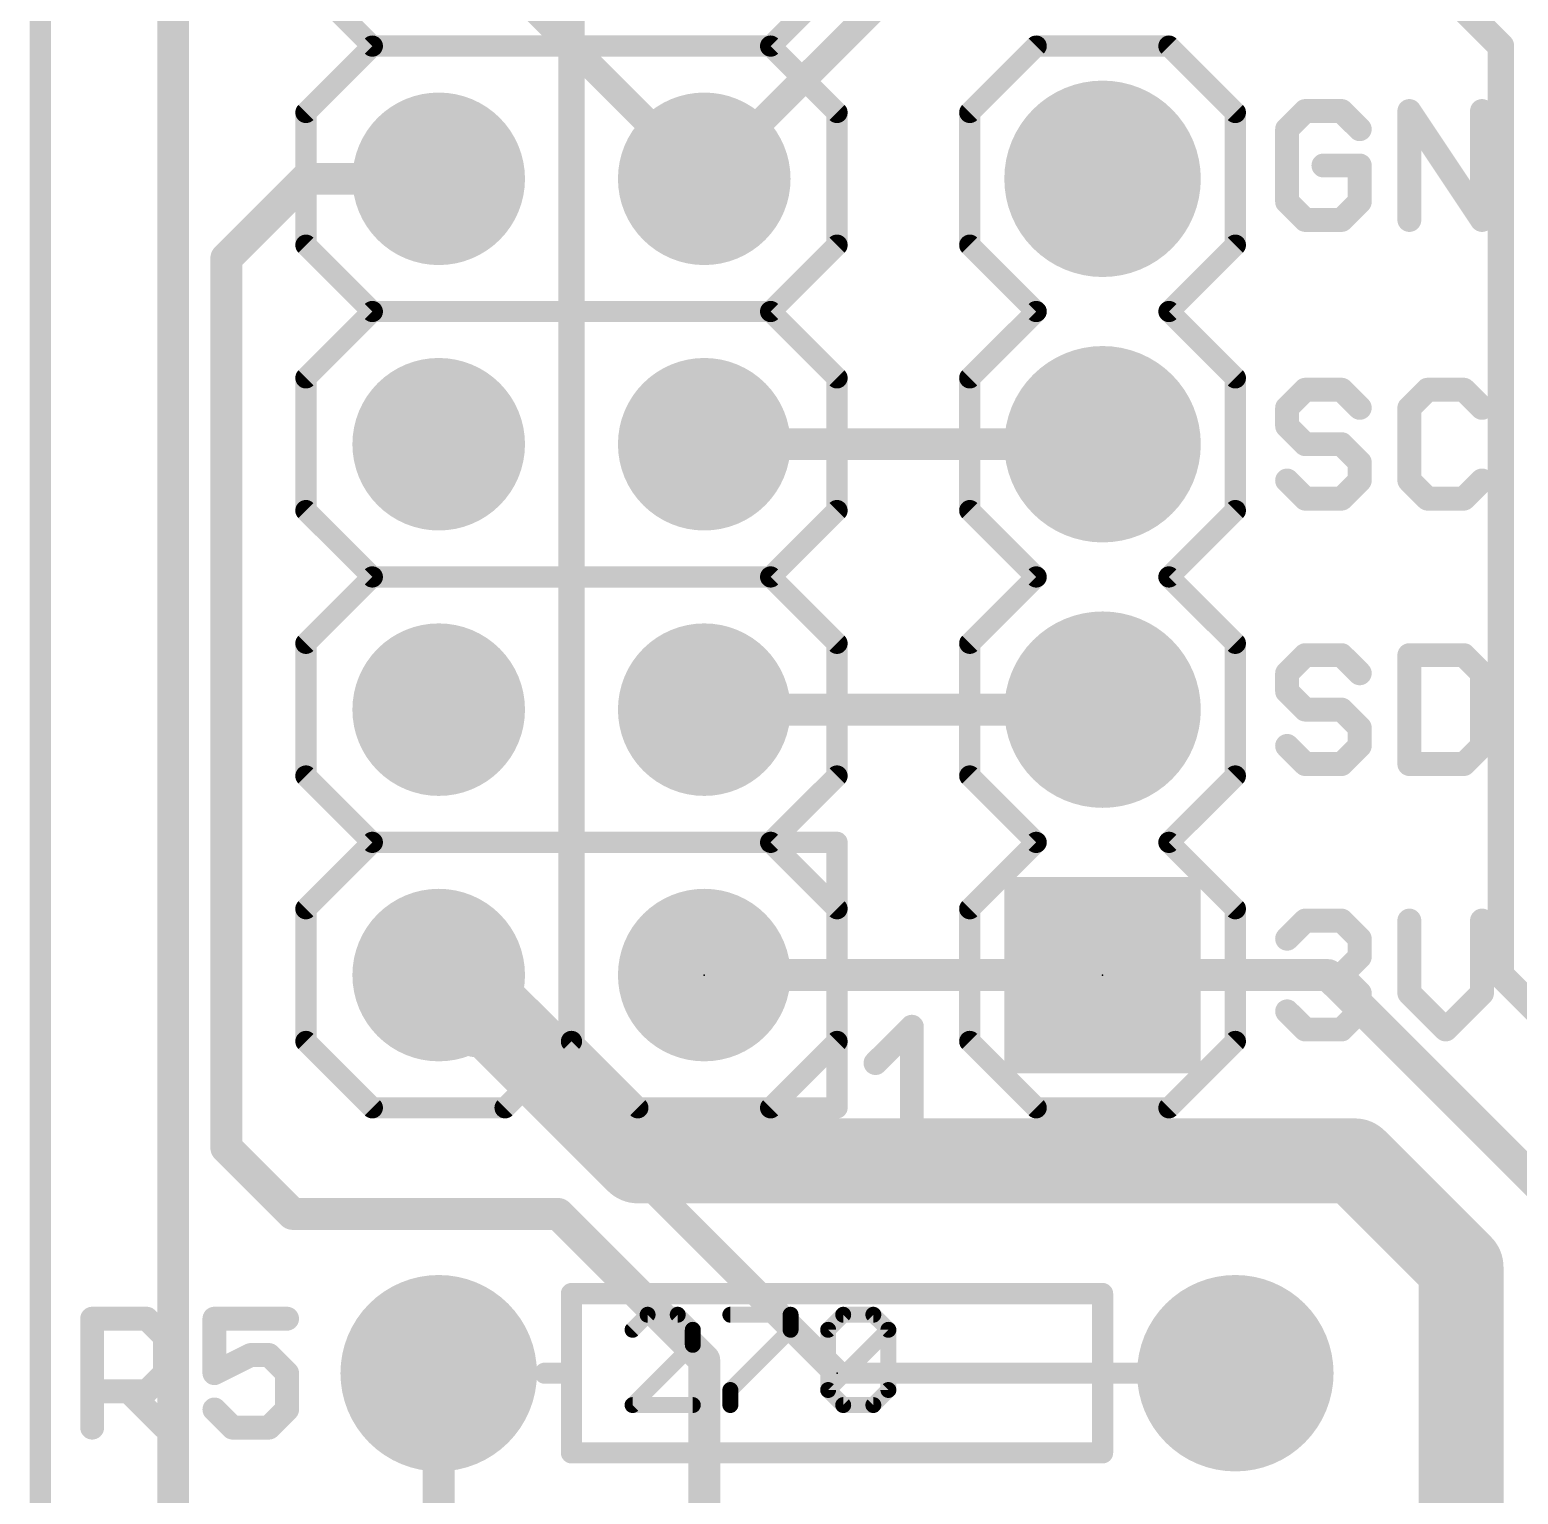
# Model space of a CAD drawing. Extents: x -0.1 to 52.8, y -11.4 to 50.9.
# Drawn here: x -0.1 to 14.14, y 7.73 to 21.75 of the extents above; entities that cross this region are included whole.
import ezdxf

# ---------------------------------------------------------------- set-up
doc = ezdxf.new("R2010")
doc.units = 0
for name, color, linetype in [('1', 12, 'CONTINUOUS'), ('16', 132, 'CONTINUOUS'), ('17', 110, 'CONTINUOUS'), ('20', 53, 'CONTINUOUS'), ('21', 41, 'CONTINUOUS'), ('23', 53, 'CONTINUOUS'), ('51', 53, 'CONTINUOUS')]:
    doc.layers.add(name, color=color, linetype=linetype)

# ---------------------------------------------------------------- blocks, each defined once
blk = doc.blocks.new('RECT')
blk.add_solid([(-0.5, -0.5), (0.5, -0.5), (-0.5, 0.5), (0.5, 0.5)])
blk = doc.blocks.new('SQUAREP')
blk.add_solid([(-0.5, -0.5), (0.5, -0.5), (-0.5, 0.5), (0.5, 0.5)])
blk = doc.blocks.new('ROUNDP')
at = {"const_width": 0.5}
blk.add_lwpolyline([(0, -0.25, 1), (0, 0.25, 1), (0, -0.25)], format="xyb", dxfattribs=at)

msp = doc.modelspace()

# ---------------------------------------------------------------- linework, layer by layer
at = {"layer": '1'}
for points, const_width in [([(5.08, 21.59), (5.08, 24.13)], 0.254), ([(8.89, 22.86), (6.35, 20.32)], 0.254), ([(13.97, 21.59), (12.7, 22.86)], 0.254), ([(5.08, 21.59), (6.35, 20.32)], 0.254), ([(13.97, 12.7), (13.97, 21.59)], 0.254), ([(1.778, 19.558), (2.54, 20.32)], 0.3048), ([(2.54, 20.32), (3.81, 20.32)], 0.3048), ([(1.778, 11.049), (1.778, 19.558)], 0.3048), ([(6.35, 17.78), (10.16, 17.78)], 0.3048), ([(10.16, 15.24), (6.35, 15.24)], 0.3048), ([(4.191, 12.319), (3.81, 12.7)], 0.8128), ([(10.16, 12.7), (6.35, 12.7)], 0.3048), ([(12.319, 12.7), (10.16, 12.7)], 0.3048), ([(12.319, 12.7), (14.732, 10.287)], 0.3048), ([(15.24, 11.43), (13.97, 12.7)], 0.254), ([(4.318, 12.319), (4.191, 12.319)], 0.8128), ([(5.715, 10.922), (4.318, 12.319)], 0.8128), ([(5.715, 10.922), (12.573, 10.922)], 0.8128), ([(12.573, 10.922), (13.589, 9.906)], 0.8128), ([(2.413, 10.414), (1.778, 11.049)], 0.3048), ([(4.953, 10.414), (2.413, 10.414)], 0.3048), ([(5.08, 10.287), (4.953, 10.414)], 0.3048), ([(6.35, 9.017), (5.08, 10.287)], 0.3048), ([(13.589, 9.906), (13.589, 1.27)], 0.8128), ([(6.35, 6.35), (6.35, 9.017)], 0.3048), ([(3.81, 8.89), (3.81, 6.35)], 0.3048)]:
    msp.add_lwpolyline(points, dxfattribs=dict(at, const_width=const_width))
for points, const_width in [([(5.1249, 21.6349, 1), (5.0351, 21.5451)], 0.127), ([(5.0165, 21.59, 1), (5.1435, 21.59)], 0.127), ([(14.0335, 21.59, 1), (13.9065, 21.59)], 0.127), ([(13.9251, 21.5451, 1), (14.0149, 21.6349)], 0.127), ([(2.54, 20.3962, 1), (2.54, 20.2438)], 0.1524), ([(2.5939, 20.2661, 1), (2.4861, 20.3739)], 0.1524), ([(3.81, 20.2438, 1), (3.81, 20.3962)], 0.1524), ([(6.3051, 20.3649, 1), (6.3949, 20.2751)], 0.127), ([(6.3051, 20.2751, 1), (6.3949, 20.3649)], 0.127), ([(1.8542, 19.558, 1), (1.7018, 19.558)], 0.1524), ([(1.7241, 19.6119, 1), (1.8319, 19.5041)], 0.1524), ([(6.35, 17.8562, 1), (6.35, 17.7038)], 0.1524), ([(10.16, 17.7038, 1), (10.16, 17.8562)], 0.1524), ([(6.35, 15.3162, 1), (6.35, 15.1638)], 0.1524), ([(10.16, 15.1638, 1), (10.16, 15.3162)], 0.1524), ([(3.9537, 12.8437, 1), (3.6663, 12.5563)], 0.4064), ([(6.35, 12.7762, 1), (6.35, 12.6238)], 0.1524), ([(10.16, 12.7762, 1), (10.16, 12.6238)], 0.1524), ([(10.16, 12.6238, 1), (10.16, 12.7762)], 0.1524), ([(12.3729, 12.7539, 1), (12.2651, 12.6461)], 0.1524), ([(12.319, 12.6238, 1), (12.319, 12.7762)], 0.1524), ([(14.0149, 12.7449, 1), (13.9251, 12.6551)], 0.127), ([(4.191, 12.5222, 1), (4.191, 12.1158)], 0.4064), ([(4.4617, 12.4627, 1), (4.1743, 12.1753)], 0.4064), ([(4.318, 12.1158, 1), (4.318, 12.5222)], 0.4064), ([(13.9065, 12.7, 1), (14.0335, 12.7)], 0.127), ([(4.0473, 12.1753, 1), (4.3347, 12.4627)], 0.4064), ([(5.715, 11.1252, 1), (5.715, 10.7188)], 0.4064), ([(5.5713, 10.7783, 1), (5.8587, 11.0657)], 0.4064), ([(12.7167, 11.0657, 1), (12.4293, 10.7783)], 0.4064), ([(12.573, 10.7188, 1), (12.573, 11.1252)], 0.4064), ([(1.8319, 11.1029, 1), (1.7241, 10.9951)], 0.1524), ([(1.7018, 11.049, 1), (1.8542, 11.049)], 0.1524), ([(2.413, 10.4902, 1), (2.413, 10.3378)], 0.1524), ([(2.3591, 10.3601, 1), (2.4669, 10.4679)], 0.1524), ([(5.0069, 10.4679, 1), (4.8991, 10.3601)], 0.1524), ([(4.953, 10.3378, 1), (4.953, 10.4902)], 0.1524), ([(5.1339, 10.3409, 1), (5.0261, 10.2331)], 0.1524), ([(5.0261, 10.2331, 1), (5.1339, 10.3409)], 0.1524), ([(13.7922, 9.906, 1), (13.3858, 9.906)], 0.4064), ([(13.4453, 9.7623, 1), (13.7327, 10.0497)], 0.4064), ([(6.4262, 9.017, 1), (6.2738, 9.017)], 0.1524), ([(6.2961, 8.9631, 1), (6.4039, 9.0709)], 0.1524), ([(3.8862, 8.89, 1), (3.7338, 8.89)], 0.1524)]:
    msp.add_lwpolyline(points, format="xyb", dxfattribs=dict(at, const_width=const_width))
at = {"layer": '16'}
for points, const_width in [([(0, 0), (0, 50.8)], 0.2032), ([(1.27, 2.54), (1.27, 35.56)], 0.3048), ([(5.08, 21.59), (3.81, 22.86)], 0.254), ([(5.08, 11.43), (5.08, 21.59)], 0.254), ([(7.62, 8.89), (5.08, 11.43)], 0.254), ([(7.62, 8.89), (11.43, 8.89)], 0.2032)]:
    msp.add_lwpolyline(points, dxfattribs=dict(at, const_width=const_width))
for points, const_width in [([(5.1435, 21.59, 1), (5.0165, 21.59)], 0.127), ([(5.0351, 21.5451, 1), (5.1249, 21.6349)], 0.127), ([(5.1249, 11.4749, 1), (5.0351, 11.3851)], 0.127), ([(5.0165, 11.43, 1), (5.1435, 11.43)], 0.127), ([(7.5751, 8.8451, 1), (7.6649, 8.9349)], 0.127), ([(7.62, 8.9408, 1), (7.62, 8.8392)], 0.1016), ([(11.43, 8.8392, 1), (11.43, 8.9408)], 0.1016)]:
    msp.add_lwpolyline(points, format="xyb", dxfattribs=dict(at, const_width=const_width))
at = {"layer": '20', "const_width": 0.2032}
msp.add_lwpolyline([(0, 50.79), (0, 0)], dxfattribs=at)
at = {"layer": '21'}
for points, const_width in [([(3.175, 21.59), (2.54, 22.225)], 0.2032), ([(7.62, 22.225), (6.985, 21.59)], 0.2032), ([(2.54, 20.955), (3.175, 21.59)], 0.2032), ([(3.175, 21.59), (6.985, 21.59)], 0.2032), ([(6.985, 21.59), (7.62, 20.955)], 0.2032), ([(8.89, 20.955), (9.525, 21.59)], 0.2032), ([(9.525, 21.59), (10.795, 21.59)], 0.2032), ([(10.795, 21.59), (11.43, 20.955)], 0.2032), ([(12.099, 20.9686), (11.9253, 20.7949)], 0.2286), ([(12.4464, 20.9686), (12.099, 20.9686)], 0.2286), ([(12.6202, 20.7949), (12.4464, 20.9686)], 0.2286), ([(13.0947, 19.9263), (13.0947, 20.9686)], 0.2286), ([(13.0947, 20.9686), (13.7896, 19.9263)], 0.2286), ([(13.7896, 19.9263), (13.7896, 20.9686)], 0.2286), ([(2.54, 19.685), (2.54, 20.955)], 0.2032), ([(7.62, 20.955), (7.62, 19.685)], 0.2032), ([(8.89, 19.685), (8.89, 20.955)], 0.2032), ([(11.43, 20.955), (11.43, 19.685)], 0.2032), ([(11.9253, 20.7949), (11.9253, 20.1)], 0.2286), ([(12.6202, 20.4474), (12.2727, 20.4474)], 0.2286), ([(12.6202, 20.1), (12.6202, 20.4474)], 0.2286), ([(11.9253, 20.1), (12.099, 19.9263)], 0.2286), ([(12.4464, 19.9263), (12.6202, 20.1)], 0.2286), ([(12.099, 19.9263), (12.4464, 19.9263)], 0.2286), ([(2.54, 19.685), (3.175, 19.05)], 0.2032), ([(6.985, 19.05), (7.62, 19.685)], 0.2032), ([(8.89, 19.685), (9.525, 19.05)], 0.2032), ([(10.795, 19.05), (11.43, 19.685)], 0.2032), ([(2.54, 18.415), (3.175, 19.05)], 0.2032), ([(3.175, 19.05), (6.985, 19.05)], 0.2032), ([(6.985, 19.05), (7.62, 18.415)], 0.2032), ([(8.89, 18.415), (9.525, 19.05)], 0.2032), ([(10.795, 19.05), (11.43, 18.415)], 0.2032), ([(2.54, 17.145), (2.54, 18.415)], 0.2032), ([(7.62, 18.415), (7.62, 17.145)], 0.2032), ([(8.89, 17.145), (8.89, 18.415)], 0.2032), ([(11.43, 18.415), (11.43, 17.145)], 0.2032), ([(12.099, 18.3016), (11.9253, 18.1279)], 0.2286), ([(12.4464, 18.3016), (12.099, 18.3016)], 0.2286), ([(12.6202, 18.1279), (12.4464, 18.3016)], 0.2286), ([(13.2684, 18.3016), (13.0947, 18.1279)], 0.2286), ([(13.6158, 18.3016), (13.2684, 18.3016)], 0.2286), ([(13.7896, 18.1279), (13.6158, 18.3016)], 0.2286), ([(11.9253, 18.1279), (11.9253, 17.9542)], 0.2286), ([(13.0947, 18.1279), (13.0947, 17.433)], 0.2286), ([(11.9253, 17.9542), (12.099, 17.7804)], 0.2286), ([(12.099, 17.7804), (12.4464, 17.7804)], 0.2286), ([(12.4464, 17.7804), (12.6202, 17.6067)], 0.2286), ([(12.6202, 17.6067), (12.6202, 17.433)], 0.2286), ([(12.099, 17.2593), (11.9253, 17.433)], 0.2286), ([(12.6202, 17.433), (12.4464, 17.2593)], 0.2286), ([(13.0947, 17.433), (13.2684, 17.2593)], 0.2286), ([(13.6158, 17.2593), (13.7896, 17.433)], 0.2286), ([(12.4464, 17.2593), (12.099, 17.2593)], 0.2286), ([(13.2684, 17.2593), (13.6158, 17.2593)], 0.2286), ([(3.175, 16.51), (2.54, 17.145)], 0.2032), ([(7.62, 17.145), (6.985, 16.51)], 0.2032), ([(9.525, 16.51), (8.89, 17.145)], 0.2032), ([(11.43, 17.145), (10.795, 16.51)], 0.2032), ([(2.54, 15.875), (3.175, 16.51)], 0.2032), ([(3.175, 16.51), (6.985, 16.51)], 0.2032), ([(6.985, 16.51), (7.62, 15.875)], 0.2032), ([(8.89, 15.875), (9.525, 16.51)], 0.2032), ([(10.795, 16.51), (11.43, 15.875)], 0.2032), ([(2.54, 14.605), (2.54, 15.875)], 0.2032), ([(7.62, 15.875), (7.62, 14.605)], 0.2032), ([(8.89, 14.605), (8.89, 15.875)], 0.2032), ([(11.43, 15.875), (11.43, 14.605)], 0.2032), ([(12.099, 15.7616), (11.9253, 15.5879)], 0.2286), ([(12.4464, 15.7616), (12.099, 15.7616)], 0.2286), ([(12.6202, 15.5879), (12.4464, 15.7616)], 0.2286), ([(13.0947, 15.7616), (13.0947, 14.7193)], 0.2286), ([(13.6158, 15.7616), (13.0947, 15.7616)], 0.2286), ([(13.7896, 15.5879), (13.6158, 15.7616)], 0.2286), ([(11.9253, 15.5879), (11.9253, 15.4142)], 0.2286), ([(13.7896, 14.893), (13.7896, 15.5879)], 0.2286), ([(11.9253, 15.4142), (12.099, 15.2404)], 0.2286), ([(12.099, 15.2404), (12.4464, 15.2404)], 0.2286), ([(12.4464, 15.2404), (12.6202, 15.0667)], 0.2286), ([(12.6202, 15.0667), (12.6202, 14.893)], 0.2286), ([(12.099, 14.7193), (11.9253, 14.893)], 0.2286), ([(12.6202, 14.893), (12.4464, 14.7193)], 0.2286), ([(13.6158, 14.7193), (13.7896, 14.893)], 0.2286), ([(12.4464, 14.7193), (12.099, 14.7193)], 0.2286), ([(13.0947, 14.7193), (13.6158, 14.7193)], 0.2286), ([(3.175, 13.97), (2.54, 14.605)], 0.2032), ([(7.62, 14.605), (6.985, 13.97)], 0.2032), ([(9.525, 13.97), (8.89, 14.605)], 0.2032), ([(11.43, 14.605), (10.795, 13.97)], 0.2032), ([(2.54, 13.335), (3.175, 13.97)], 0.2032), ([(3.175, 13.97), (6.985, 13.97)], 0.2032), ([(5.08, 13.97), (7.62, 13.97)], 0.2032), ([(5.08, 13.97), (5.08, 11.43)], 0.2032), ([(6.985, 13.97), (7.62, 13.335)], 0.2032), ([(7.62, 13.97), (7.62, 11.43)], 0.2032), ([(8.89, 13.335), (9.525, 13.97)], 0.2032), ([(10.795, 13.97), (11.43, 13.335)], 0.2032), ([(2.54, 12.065), (2.54, 13.335)], 0.2032), ([(7.62, 13.335), (7.62, 12.065)], 0.2032), ([(8.89, 12.065), (8.89, 13.335)], 0.2032), ([(11.43, 13.335), (11.43, 12.065)], 0.2032), ([(11.9253, 13.0479), (12.099, 13.2216)], 0.2286), ([(12.099, 13.2216), (12.4464, 13.2216)], 0.2286), ([(12.4464, 13.2216), (12.6202, 13.0479)], 0.2286), ([(13.0947, 13.2216), (13.0947, 12.5267)], 0.2286), ([(13.7896, 12.5267), (13.7896, 13.2216)], 0.2286), ([(12.6202, 13.0479), (12.6202, 12.8742)], 0.2286), ([(12.6202, 12.8742), (12.4464, 12.7004)], 0.2286), ([(12.4464, 12.7004), (12.2727, 12.7004)], 0.2286), ([(12.4464, 12.7004), (12.6202, 12.5267)], 0.2286), ([(12.6202, 12.5267), (12.6202, 12.353)], 0.2286), ([(13.0947, 12.5267), (13.4421, 12.1793)], 0.2286), ([(13.4421, 12.1793), (13.7896, 12.5267)], 0.2286), ([(12.099, 12.1793), (11.9253, 12.353)], 0.2286), ([(12.6202, 12.353), (12.4464, 12.1793)], 0.2286), ([(7.9883, 11.8582), (8.3357, 12.2056)], 0.2286), ([(8.3357, 12.2056), (8.3357, 11.1633)], 0.2286), ([(12.4464, 12.1793), (12.099, 12.1793)], 0.2286), ([(2.54, 12.065), (3.175, 11.43)], 0.2032), ([(4.445, 11.43), (5.08, 12.065)], 0.2032), ([(5.08, 12.065), (5.715, 11.43)], 0.2032), ([(6.985, 11.43), (7.62, 12.065)], 0.2032), ([(8.89, 12.065), (9.525, 11.43)], 0.2032), ([(10.795, 11.43), (11.43, 12.065)], 0.2032), ([(3.175, 11.43), (4.445, 11.43)], 0.2032), ([(7.62, 11.43), (5.08, 11.43)], 0.2032), ([(5.715, 11.43), (6.985, 11.43)], 0.2032), ([(9.525, 11.43), (10.795, 11.43)], 0.2032), ([(7.9883, 11.1633), (8.6832, 11.1633)], 0.2286), ([(5.08, 9.652), (10.16, 9.652)], 0.2032), ([(5.08, 8.89), (5.08, 9.652)], 0.2032), ([(10.16, 9.652), (10.16, 8.89)], 0.2032), ([(0.4953, 8.3693), (0.4953, 9.4116)], 0.2286), ([(0.4953, 9.4116), (1.0164, 9.4116)], 0.2286), ([(1.0164, 9.4116), (1.1902, 9.2379)], 0.2286), ([(2.3596, 9.4116), (1.6647, 9.4116)], 0.2286), ([(1.6647, 9.4116), (1.6647, 8.8904)], 0.2286), ([(5.8083, 9.4495), (5.6642, 9.3055)], 0.1524), ([(6.0964, 9.4495), (5.8083, 9.4495)], 0.1524), ([(6.2404, 9.3055), (6.0964, 9.4495)], 0.1524), ([(6.5997, 9.4495), (7.1759, 9.4495)], 0.1524), ([(7.1759, 9.4495), (7.1759, 9.3055)], 0.1524), ([(7.5352, 9.3055), (7.6793, 9.4495)], 0.1524), ([(7.6793, 9.4495), (7.9674, 9.4495)], 0.1524), ([(7.9674, 9.4495), (8.1115, 9.3055)], 0.1524), ([(1.1902, 9.2379), (1.1902, 8.8904)], 0.2286), ([(6.2404, 9.1614), (6.2404, 9.3055)], 0.1524), ([(7.1759, 9.3055), (6.5997, 8.7293)], 0.1524), ([(7.5352, 8.7293), (7.5352, 9.3055)], 0.1524), ([(7.5352, 8.7293), (8.1115, 9.3055)], 0.1524), ([(8.1115, 9.3055), (8.1115, 8.7293)], 0.1524), ([(1.6647, 8.8904), (2.0121, 9.0642)], 0.2286), ([(2.0121, 9.0642), (2.1858, 9.0642)], 0.2286), ([(2.1858, 9.0642), (2.3596, 8.8904)], 0.2286), ([(5.6642, 8.5852), (6.2404, 9.1614)], 0.1524), ([(1.1902, 8.8904), (1.0164, 8.7167)], 0.2286), ([(2.3596, 8.8904), (2.3596, 8.543)], 0.2286), ([(5.08, 8.89), (4.826, 8.89)], 0.2032), ([(5.08, 8.128), (5.08, 8.89)], 0.2032), ([(10.16, 8.89), (10.16, 8.128)], 0.2032), ([(10.16, 8.89), (10.414, 8.89)], 0.2032), ([(1.0164, 8.7167), (0.4953, 8.7167)], 0.2286), ([(0.8427, 8.7167), (1.1902, 8.3693)], 0.2286), ([(6.5997, 8.7293), (6.5997, 8.5852)], 0.1524), ([(7.6793, 8.5852), (7.5352, 8.7293)], 0.1524), ([(8.1115, 8.7293), (7.9674, 8.5852)], 0.1524), ([(1.8384, 8.3693), (1.6647, 8.543)], 0.2286), ([(2.3596, 8.543), (2.1858, 8.3693)], 0.2286), ([(6.2404, 8.5852), (5.6642, 8.5852)], 0.1524), ([(7.9674, 8.5852), (7.6793, 8.5852)], 0.1524), ([(2.1858, 8.3693), (1.8384, 8.3693)], 0.2286), ([(10.16, 8.128), (5.08, 8.128)], 0.2032)]:
    msp.add_lwpolyline(points, dxfattribs=dict(at, const_width=const_width))
for points, const_width in [([(3.175, 21.6408, 1), (3.175, 21.5392)], 0.1016), ([(3.2109, 21.5541, 1), (3.1391, 21.6259)], 0.1016), ([(3.1391, 21.5541, 1), (3.2109, 21.6259)], 0.1016), ([(7.0209, 21.6259, 1), (6.9491, 21.5541)], 0.1016), ([(6.9491, 21.6259, 1), (7.0209, 21.5541)], 0.1016), ([(6.985, 21.5392, 1), (6.985, 21.6408)], 0.1016), ([(9.525, 21.6408, 1), (9.525, 21.5392)], 0.1016), ([(9.5609, 21.5541, 1), (9.4891, 21.6259)], 0.1016), ([(10.8309, 21.6259, 1), (10.7591, 21.5541)], 0.1016), ([(10.795, 21.5392, 1), (10.795, 21.6408)], 0.1016), ([(12.099, 21.0257, 1), (12.099, 20.9114)], 0.1143), ([(12.1394, 20.9282, 1), (12.0586, 21.009)], 0.1143), ([(12.4869, 21.009, 1), (12.406, 20.9282)], 0.1143), ([(12.4464, 20.9114, 1), (12.4464, 21.0257)], 0.1143), ([(13.1518, 20.9686, 1), (13.0375, 20.9686)], 0.1143), ([(13.1422, 21.0003, 1), (13.0471, 20.9369)], 0.1143), ([(13.8467, 20.9686, 1), (13.7324, 20.9686)], 0.1143), ([(2.5908, 20.955, 1), (2.4892, 20.955)], 0.1016), ([(2.5041, 20.9909, 1), (2.5759, 20.9191)], 0.1016), ([(7.6708, 20.955, 1), (7.5692, 20.955)], 0.1016), ([(7.5841, 20.9191, 1), (7.6559, 20.9909)], 0.1016), ([(8.9408, 20.955, 1), (8.8392, 20.955)], 0.1016), ([(8.8541, 20.9909, 1), (8.9259, 20.9191)], 0.1016), ([(11.4808, 20.955, 1), (11.3792, 20.955)], 0.1016), ([(11.3941, 20.9191, 1), (11.4659, 20.9909)], 0.1016), ([(11.9825, 20.7949, 1), (11.8681, 20.7949)], 0.1143), ([(11.8849, 20.8353, 1), (11.9657, 20.7545)], 0.1143), ([(12.5797, 20.7545, 1), (12.6606, 20.8353)], 0.1143), ([(12.2727, 20.5046, 1), (12.2727, 20.3903)], 0.1143), ([(12.6773, 20.4474, 1), (12.563, 20.4474)], 0.1143), ([(12.6202, 20.3903, 1), (12.6202, 20.5046)], 0.1143), ([(11.9657, 20.1404, 1), (11.8849, 20.0596)], 0.1143), ([(11.8681, 20.1, 1), (11.9825, 20.1)], 0.1143), ([(12.563, 20.1, 1), (12.6773, 20.1)], 0.1143), ([(12.6606, 20.0596, 1), (12.5797, 20.1404)], 0.1143), ([(12.099, 19.9835, 1), (12.099, 19.8692)], 0.1143), ([(12.0586, 19.8859, 1), (12.1394, 19.9667)], 0.1143), ([(12.406, 19.9667, 1), (12.4869, 19.8859)], 0.1143), ([(12.4464, 19.8692, 1), (12.4464, 19.9835)], 0.1143), ([(13.0375, 19.9263, 1), (13.1518, 19.9263)], 0.1143), ([(13.7324, 19.9263, 1), (13.8467, 19.9263)], 0.1143), ([(13.742, 19.8946, 1), (13.8371, 19.958)], 0.1143), ([(2.5759, 19.7209, 1), (2.5041, 19.6491)], 0.1016), ([(2.4892, 19.685, 1), (2.5908, 19.685)], 0.1016), ([(7.5692, 19.685, 1), (7.6708, 19.685)], 0.1016), ([(7.6559, 19.6491, 1), (7.5841, 19.7209)], 0.1016), ([(8.9259, 19.7209, 1), (8.8541, 19.6491)], 0.1016), ([(8.8392, 19.685, 1), (8.9408, 19.685)], 0.1016), ([(11.3792, 19.685, 1), (11.4808, 19.685)], 0.1016), ([(11.4659, 19.6491, 1), (11.3941, 19.7209)], 0.1016), ([(3.175, 19.1008, 1), (3.175, 18.9992)], 0.1016), ([(3.2109, 19.0141, 1), (3.1391, 19.0859)], 0.1016), ([(3.1391, 19.0141, 1), (3.2109, 19.0859)], 0.1016), ([(7.0209, 19.0859, 1), (6.9491, 19.0141)], 0.1016), ([(6.9491, 19.0859, 1), (7.0209, 19.0141)], 0.1016), ([(6.985, 18.9992, 1), (6.985, 19.1008)], 0.1016), ([(9.5609, 19.0141, 1), (9.4891, 19.0859)], 0.1016), ([(9.4891, 19.0141, 1), (9.5609, 19.0859)], 0.1016), ([(10.8309, 19.0859, 1), (10.7591, 19.0141)], 0.1016), ([(10.7591, 19.0859, 1), (10.8309, 19.0141)], 0.1016), ([(2.5908, 18.415, 1), (2.4892, 18.415)], 0.1016), ([(7.6708, 18.415, 1), (7.5692, 18.415)], 0.1016), ([(8.9408, 18.415, 1), (8.8392, 18.415)], 0.1016), ([(11.4808, 18.415, 1), (11.3792, 18.415)], 0.1016), ([(2.5041, 18.4509, 1), (2.5759, 18.3791)], 0.1016), ([(7.5841, 18.3791, 1), (7.6559, 18.4509)], 0.1016), ([(8.8541, 18.4509, 1), (8.9259, 18.3791)], 0.1016), ([(11.3941, 18.3791, 1), (11.4659, 18.4509)], 0.1016), ([(12.099, 18.3587, 1), (12.099, 18.2444)], 0.1143), ([(12.1394, 18.2612, 1), (12.0586, 18.342)], 0.1143), ([(12.4869, 18.342, 1), (12.406, 18.2612)], 0.1143), ([(12.4464, 18.2444, 1), (12.4464, 18.3587)], 0.1143), ([(13.2684, 18.3587, 1), (13.2684, 18.2444)], 0.1143), ([(13.3088, 18.2612, 1), (13.228, 18.342)], 0.1143), ([(13.6563, 18.342, 1), (13.5754, 18.2612)], 0.1143), ([(13.6158, 18.2444, 1), (13.6158, 18.3587)], 0.1143), ([(11.9825, 18.1279, 1), (11.8681, 18.1279)], 0.1143), ([(11.8849, 18.1683, 1), (11.9657, 18.0875)], 0.1143), ([(12.5797, 18.0875, 1), (12.6606, 18.1683)], 0.1143), ([(13.1518, 18.1279, 1), (13.0375, 18.1279)], 0.1143), ([(13.0543, 18.1683, 1), (13.1351, 18.0875)], 0.1143), ([(13.7491, 18.0875, 1), (13.83, 18.1683)], 0.1143), ([(11.9657, 17.9946, 1), (11.8849, 17.9137)], 0.1143), ([(11.8681, 17.9542, 1), (11.9825, 17.9542)], 0.1143), ([(12.099, 17.8376, 1), (12.099, 17.7233)], 0.1143), ([(12.0586, 17.74, 1), (12.1394, 17.8209)], 0.1143), ([(12.4869, 17.8209, 1), (12.406, 17.74)], 0.1143), ([(12.4464, 17.7233, 1), (12.4464, 17.8376)], 0.1143), ([(12.6773, 17.6067, 1), (12.563, 17.6067)], 0.1143), ([(12.5797, 17.5663, 1), (12.6606, 17.6471)], 0.1143), ([(11.9657, 17.4734, 1), (11.8849, 17.3926)], 0.1143), ([(12.6606, 17.3926, 1), (12.5797, 17.4734)], 0.1143), ([(13.1351, 17.4734, 1), (13.0543, 17.3926)], 0.1143), ([(13.83, 17.3926, 1), (13.7491, 17.4734)], 0.1143), ([(12.099, 17.3164, 1), (12.099, 17.2021)], 0.1143), ([(12.4464, 17.2021, 1), (12.4464, 17.3164)], 0.1143), ([(12.563, 17.433, 1), (12.6773, 17.433)], 0.1143), ([(13.0375, 17.433, 1), (13.1518, 17.433)], 0.1143), ([(13.2684, 17.3164, 1), (13.2684, 17.2021)], 0.1143), ([(13.6158, 17.2021, 1), (13.6158, 17.3164)], 0.1143), ([(2.5759, 17.1809, 1), (2.5041, 17.1091)], 0.1016), ([(7.6559, 17.1091, 1), (7.5841, 17.1809)], 0.1016), ([(8.9259, 17.1809, 1), (8.8541, 17.1091)], 0.1016), ([(11.4659, 17.1091, 1), (11.3941, 17.1809)], 0.1016), ([(12.0586, 17.2189, 1), (12.1394, 17.2997)], 0.1143), ([(12.406, 17.2997, 1), (12.4869, 17.2189)], 0.1143), ([(13.228, 17.2189, 1), (13.3088, 17.2997)], 0.1143), ([(13.5754, 17.2997, 1), (13.6563, 17.2189)], 0.1143), ([(2.4892, 17.145, 1), (2.5908, 17.145)], 0.1016), ([(7.5692, 17.145, 1), (7.6708, 17.145)], 0.1016), ([(8.8392, 17.145, 1), (8.9408, 17.145)], 0.1016), ([(11.3792, 17.145, 1), (11.4808, 17.145)], 0.1016), ([(3.175, 16.5608, 1), (3.175, 16.4592)], 0.1016), ([(3.2109, 16.4741, 1), (3.1391, 16.5459)], 0.1016), ([(3.1391, 16.4741, 1), (3.2109, 16.5459)], 0.1016), ([(7.0209, 16.5459, 1), (6.9491, 16.4741)], 0.1016), ([(6.9491, 16.5459, 1), (7.0209, 16.4741)], 0.1016), ([(6.985, 16.4592, 1), (6.985, 16.5608)], 0.1016), ([(9.5609, 16.4741, 1), (9.4891, 16.5459)], 0.1016), ([(9.4891, 16.4741, 1), (9.5609, 16.5459)], 0.1016), ([(10.8309, 16.5459, 1), (10.7591, 16.4741)], 0.1016), ([(10.7591, 16.5459, 1), (10.8309, 16.4741)], 0.1016), ([(2.5908, 15.875, 1), (2.4892, 15.875)], 0.1016), ([(2.5041, 15.9109, 1), (2.5759, 15.8391)], 0.1016), ([(7.6708, 15.875, 1), (7.5692, 15.875)], 0.1016), ([(7.5841, 15.8391, 1), (7.6559, 15.9109)], 0.1016), ([(8.9408, 15.875, 1), (8.8392, 15.875)], 0.1016), ([(8.8541, 15.9109, 1), (8.9259, 15.8391)], 0.1016), ([(11.4808, 15.875, 1), (11.3792, 15.875)], 0.1016), ([(11.3941, 15.8391, 1), (11.4659, 15.9109)], 0.1016), ([(12.099, 15.8187, 1), (12.099, 15.7044)], 0.1143), ([(12.1394, 15.7212, 1), (12.0586, 15.802)], 0.1143), ([(12.4869, 15.802, 1), (12.406, 15.7212)], 0.1143), ([(12.4464, 15.7044, 1), (12.4464, 15.8187)], 0.1143), ([(13.1518, 15.7616, 1), (13.0375, 15.7616)], 0.1143), ([(13.0947, 15.8187, 1), (13.0947, 15.7044)], 0.1143), ([(13.6563, 15.802, 1), (13.5754, 15.7212)], 0.1143), ([(13.6158, 15.7044, 1), (13.6158, 15.8187)], 0.1143), ([(11.9825, 15.5879, 1), (11.8681, 15.5879)], 0.1143), ([(11.8849, 15.6283, 1), (11.9657, 15.5475)], 0.1143), ([(12.5797, 15.5475, 1), (12.6606, 15.6283)], 0.1143), ([(13.8467, 15.5879, 1), (13.7324, 15.5879)], 0.1143), ([(13.7491, 15.5475, 1), (13.83, 15.6283)], 0.1143), ([(11.9657, 15.4546, 1), (11.8849, 15.3737)], 0.1143), ([(11.8681, 15.4142, 1), (11.9825, 15.4142)], 0.1143), ([(12.099, 15.2976, 1), (12.099, 15.1833)], 0.1143), ([(12.0586, 15.2, 1), (12.1394, 15.2809)], 0.1143), ([(12.4869, 15.2809, 1), (12.406, 15.2)], 0.1143), ([(12.4464, 15.1833, 1), (12.4464, 15.2976)], 0.1143), ([(12.6773, 15.0667, 1), (12.563, 15.0667)], 0.1143), ([(12.5797, 15.0263, 1), (12.6606, 15.1071)], 0.1143), ([(11.9657, 14.9334, 1), (11.8849, 14.8526)], 0.1143), ([(12.563, 14.893, 1), (12.6773, 14.893)], 0.1143), ([(12.6606, 14.8526, 1), (12.5797, 14.9334)], 0.1143), ([(13.7324, 14.893, 1), (13.8467, 14.893)], 0.1143), ([(13.83, 14.8526, 1), (13.7491, 14.9334)], 0.1143), ([(12.099, 14.7765, 1), (12.099, 14.6622)], 0.1143), ([(12.0586, 14.6789, 1), (12.1394, 14.7597)], 0.1143), ([(12.406, 14.7597, 1), (12.4869, 14.6789)], 0.1143), ([(12.4464, 14.6622, 1), (12.4464, 14.7765)], 0.1143), ([(13.0947, 14.7765, 1), (13.0947, 14.6622)], 0.1143), ([(13.5754, 14.7597, 1), (13.6563, 14.6789)], 0.1143), ([(13.6158, 14.6622, 1), (13.6158, 14.7765)], 0.1143), ([(2.5759, 14.6409, 1), (2.5041, 14.5691)], 0.1016), ([(7.6559, 14.5691, 1), (7.5841, 14.6409)], 0.1016), ([(8.9259, 14.6409, 1), (8.8541, 14.5691)], 0.1016), ([(11.4659, 14.5691, 1), (11.3941, 14.6409)], 0.1016), ([(13.0375, 14.7193, 1), (13.1518, 14.7193)], 0.1143), ([(2.4892, 14.605, 1), (2.5908, 14.605)], 0.1016), ([(7.5692, 14.605, 1), (7.6708, 14.605)], 0.1016), ([(8.8392, 14.605, 1), (8.9408, 14.605)], 0.1016), ([(11.3792, 14.605, 1), (11.4808, 14.605)], 0.1016), ([(3.175, 14.0208, 1), (3.175, 13.9192)], 0.1016), ([(3.2109, 13.9341, 1), (3.1391, 14.0059)], 0.1016), ([(3.1391, 13.9341, 1), (3.2109, 14.0059)], 0.1016), ([(5.08, 14.0208, 1), (5.08, 13.9192)], 0.1016), ([(5.1308, 13.97, 1), (5.0292, 13.97)], 0.1016), ([(7.0209, 14.0059, 1), (6.9491, 13.9341)], 0.1016), ([(6.9491, 14.0059, 1), (7.0209, 13.9341)], 0.1016), ([(6.985, 13.9192, 1), (6.985, 14.0208)], 0.1016), ([(7.6708, 13.97, 1), (7.5692, 13.97)], 0.1016), ([(7.62, 13.9192, 1), (7.62, 14.0208)], 0.1016), ([(9.5609, 13.9341, 1), (9.4891, 14.0059)], 0.1016), ([(9.4891, 13.9341, 1), (9.5609, 14.0059)], 0.1016), ([(10.8309, 14.0059, 1), (10.7591, 13.9341)], 0.1016), ([(10.7591, 14.0059, 1), (10.8309, 13.9341)], 0.1016), ([(2.5908, 13.335, 1), (2.4892, 13.335)], 0.1016), ([(2.5041, 13.3709, 1), (2.5759, 13.2991)], 0.1016), ([(7.6708, 13.335, 1), (7.5692, 13.335)], 0.1016), ([(7.5841, 13.2991, 1), (7.6559, 13.3709)], 0.1016), ([(8.9408, 13.335, 1), (8.8392, 13.335)], 0.1016), ([(8.8541, 13.3709, 1), (8.9259, 13.2991)], 0.1016), ([(11.4808, 13.335, 1), (11.3792, 13.335)], 0.1016), ([(11.3941, 13.2991, 1), (11.4659, 13.3709)], 0.1016), ([(12.099, 13.2787, 1), (12.099, 13.1644)], 0.1143), ([(12.1394, 13.1812, 1), (12.0586, 13.262)], 0.1143), ([(12.4869, 13.262, 1), (12.406, 13.1812)], 0.1143), ([(12.4464, 13.1644, 1), (12.4464, 13.2787)], 0.1143), ([(13.1518, 13.2216, 1), (13.0375, 13.2216)], 0.1143), ([(13.8467, 13.2216, 1), (13.7324, 13.2216)], 0.1143), ([(11.8849, 13.0883, 1), (11.9657, 13.0075)], 0.1143), ([(12.6773, 13.0479, 1), (12.563, 13.0479)], 0.1143), ([(12.5797, 13.0075, 1), (12.6606, 13.0883)], 0.1143), ([(12.6606, 12.8337, 1), (12.5797, 12.9146)], 0.1143), ([(12.2727, 12.7576, 1), (12.2727, 12.6433)], 0.1143), ([(12.4869, 12.7409, 1), (12.406, 12.66)], 0.1143), ([(12.4464, 12.6433, 1), (12.4464, 12.7576)], 0.1143), ([(12.563, 12.8742, 1), (12.6773, 12.8742)], 0.1143), ([(12.406, 12.7409, 1), (12.4869, 12.66)], 0.1143), ([(12.6773, 12.5267, 1), (12.563, 12.5267)], 0.1143), ([(12.5797, 12.4863, 1), (12.6606, 12.5671)], 0.1143), ([(13.0375, 12.5267, 1), (13.1518, 12.5267)], 0.1143), ([(13.1351, 12.5671, 1), (13.0543, 12.4863)], 0.1143), ([(13.7324, 12.5267, 1), (13.8467, 12.5267)], 0.1143), ([(13.83, 12.4863, 1), (13.7491, 12.5671)], 0.1143), ([(11.9657, 12.3934, 1), (11.8849, 12.3126)], 0.1143), ([(12.563, 12.353, 1), (12.6773, 12.353)], 0.1143), ([(12.6606, 12.3126, 1), (12.5797, 12.3934)], 0.1143), ([(8.3929, 12.2056, 1), (8.2786, 12.2056)], 0.1143), ([(8.3761, 12.1652, 1), (8.2953, 12.246)], 0.1143), ([(12.099, 12.2365, 1), (12.099, 12.1222)], 0.1143), ([(12.0586, 12.1389, 1), (12.1394, 12.2197)], 0.1143), ([(12.406, 12.2197, 1), (12.4869, 12.1389)], 0.1143), ([(12.4464, 12.1222, 1), (12.4464, 12.2365)], 0.1143), ([(13.4017, 12.2197, 1), (13.4825, 12.1389)], 0.1143), ([(13.4017, 12.1389, 1), (13.4825, 12.2197)], 0.1143), ([(2.5759, 12.1009, 1), (2.5041, 12.0291)], 0.1016), ([(2.4892, 12.065, 1), (2.5908, 12.065)], 0.1016), ([(5.1159, 12.1009, 1), (5.0441, 12.0291)], 0.1016), ([(5.1159, 12.0291, 1), (5.0441, 12.1009)], 0.1016), ([(7.5692, 12.065, 1), (7.6708, 12.065)], 0.1016), ([(7.6559, 12.0291, 1), (7.5841, 12.1009)], 0.1016), ([(8.9259, 12.1009, 1), (8.8541, 12.0291)], 0.1016), ([(8.8392, 12.065, 1), (8.9408, 12.065)], 0.1016), ([(11.3792, 12.065, 1), (11.4808, 12.065)], 0.1016), ([(11.4659, 12.0291, 1), (11.3941, 12.1009)], 0.1016), ([(7.9479, 11.8986, 1), (8.0287, 11.8177)], 0.1143), ([(3.175, 11.4808, 1), (3.175, 11.3792)], 0.1016), ([(3.1391, 11.3941, 1), (3.2109, 11.4659)], 0.1016), ([(4.4091, 11.4659, 1), (4.4809, 11.3941)], 0.1016), ([(4.445, 11.3792, 1), (4.445, 11.4808)], 0.1016), ([(5.08, 11.4808, 1), (5.08, 11.3792)], 0.1016), ([(5.0292, 11.43, 1), (5.1308, 11.43)], 0.1016), ([(5.715, 11.4808, 1), (5.715, 11.3792)], 0.1016), ([(5.6791, 11.3941, 1), (5.7509, 11.4659)], 0.1016), ([(6.9491, 11.4659, 1), (7.0209, 11.3941)], 0.1016), ([(6.985, 11.3792, 1), (6.985, 11.4808)], 0.1016), ([(7.5692, 11.43, 1), (7.6708, 11.43)], 0.1016), ([(7.62, 11.3792, 1), (7.62, 11.4808)], 0.1016), ([(9.525, 11.4808, 1), (9.525, 11.3792)], 0.1016), ([(9.4891, 11.3941, 1), (9.5609, 11.4659)], 0.1016), ([(10.7591, 11.4659, 1), (10.8309, 11.3941)], 0.1016), ([(10.795, 11.3792, 1), (10.795, 11.4808)], 0.1016), ([(7.9883, 11.2205, 1), (7.9883, 11.1062)], 0.1143), ([(8.6832, 11.1062, 1), (8.6832, 11.2205)], 0.1143), ([(8.2786, 11.1633, 1), (8.3929, 11.1633)], 0.1143), ([(5.08, 9.7028, 1), (5.08, 9.6012)], 0.1016), ([(5.1308, 9.652, 1), (5.0292, 9.652)], 0.1016), ([(10.2108, 9.652, 1), (10.1092, 9.652)], 0.1016), ([(10.16, 9.6012, 1), (10.16, 9.7028)], 0.1016), ([(0.5524, 9.4116, 1), (0.4382, 9.4116)], 0.1143), ([(0.4953, 9.4687, 1), (0.4953, 9.3544)], 0.1143), ([(1.0569, 9.452, 1), (0.976, 9.3712)], 0.1143), ([(1.0164, 9.3544, 1), (1.0164, 9.4687)], 0.1143), ([(1.7218, 9.4116, 1), (1.6075, 9.4116)], 0.1143), ([(1.6647, 9.4687, 1), (1.6647, 9.3544)], 0.1143), ([(2.3596, 9.3544, 1), (2.3596, 9.4687)], 0.1143), ([(5.8083, 9.4876, 1), (5.8083, 9.4114)], 0.0762), ([(5.8352, 9.4226, 1), (5.7813, 9.4765)], 0.0762), ([(6.1233, 9.4765, 1), (6.0694, 9.4226)], 0.0762), ([(6.0964, 9.4114, 1), (6.0964, 9.4876)], 0.0762), ([(6.5997, 9.4876, 1), (6.5997, 9.4114)], 0.0762), ([(7.214, 9.4495, 1), (7.1378, 9.4495)], 0.0762), ([(7.1759, 9.4114, 1), (7.1759, 9.4876)], 0.0762), ([(7.6793, 9.4876, 1), (7.6793, 9.4114)], 0.0762), ([(7.7062, 9.4226, 1), (7.6524, 9.4765)], 0.0762), ([(7.9943, 9.4765, 1), (7.9405, 9.4226)], 0.0762), ([(7.9674, 9.4114, 1), (7.9674, 9.4876)], 0.0762), ([(1.2473, 9.2379, 1), (1.133, 9.2379)], 0.1143), ([(1.1497, 9.1975, 1), (1.2306, 9.2783)], 0.1143), ([(5.6373, 9.3324, 1), (5.6911, 9.2785)], 0.0762), ([(6.2785, 9.3055, 1), (6.2023, 9.3055)], 0.0762), ([(6.2135, 9.2785, 1), (6.2674, 9.3324)], 0.0762), ([(7.1378, 9.3055, 1), (7.214, 9.3055)], 0.0762), ([(7.2029, 9.2785, 1), (7.149, 9.3324)], 0.0762), ([(7.5733, 9.3055, 1), (7.4971, 9.3055)], 0.0762), ([(7.5083, 9.3324, 1), (7.5622, 9.2785)], 0.0762), ([(8.1496, 9.3055, 1), (8.0734, 9.3055)], 0.0762), ([(8.1384, 9.2785, 1), (8.0845, 9.3324)], 0.0762), ([(8.0845, 9.2785, 1), (8.1384, 9.3324)], 0.0762), ([(2.0121, 9.1213, 1), (2.0121, 9.007)], 0.1143), ([(2.0377, 9.013, 1), (1.9866, 9.1153)], 0.1143), ([(2.2263, 9.1046, 1), (2.1454, 9.0237)], 0.1143), ([(2.1858, 9.007, 1), (2.1858, 9.1213)], 0.1143), ([(6.2023, 9.1614, 1), (6.2785, 9.1614)], 0.0762), ([(6.2674, 9.1345, 1), (6.2135, 9.1884)], 0.0762), ([(1.2306, 8.85, 1), (1.1497, 8.9309)], 0.1143), ([(1.6391, 8.9416, 1), (1.6903, 8.8393)], 0.1143), ([(2.4167, 8.8904, 1), (2.3024, 8.8904)], 0.1143), ([(2.3191, 8.85, 1), (2.4, 8.9309)], 0.1143), ([(4.826, 8.9408, 1), (4.826, 8.8392)], 0.1016), ([(5.1308, 8.89, 1), (5.0292, 8.89)], 0.1016), ([(5.08, 8.8392, 1), (5.08, 8.9408)], 0.1016), ([(10.2108, 8.89, 1), (10.1092, 8.89)], 0.1016), ([(10.16, 8.9408, 1), (10.16, 8.8392)], 0.1016), ([(10.414, 8.8392, 1), (10.414, 8.9408)], 0.1016), ([(0.4953, 8.7739, 1), (0.4953, 8.6596)], 0.1143), ([(0.8831, 8.7571, 1), (0.8023, 8.6763)], 0.1143), ([(1.0164, 8.6596, 1), (1.0164, 8.7739)], 0.1143), ([(1.133, 8.8904, 1), (1.2473, 8.8904)], 0.1143), ([(1.6075, 8.8904, 1), (1.7218, 8.8904)], 0.1143), ([(5.0292, 8.89, 1), (5.1308, 8.89)], 0.1016), ([(10.1092, 8.89, 1), (10.2108, 8.89)], 0.1016), ([(0.976, 8.7571, 1), (1.0569, 8.6763)], 0.1143), ([(6.6378, 8.7293, 1), (6.5616, 8.7293)], 0.0762), ([(6.5728, 8.7562, 1), (6.6267, 8.7023)], 0.0762), ([(7.5622, 8.7562, 1), (7.5083, 8.7023)], 0.0762), ([(7.5083, 8.7562, 1), (7.5622, 8.7023)], 0.0762), ([(7.4971, 8.7293, 1), (7.5733, 8.7293)], 0.0762), ([(8.0734, 8.7293, 1), (8.1496, 8.7293)], 0.0762), ([(8.1384, 8.7023, 1), (8.0845, 8.7562)], 0.0762), ([(1.7051, 8.5834, 1), (1.6243, 8.5026)], 0.1143), ([(2.3024, 8.543, 1), (2.4167, 8.543)], 0.1143), ([(2.4, 8.5026, 1), (2.3191, 8.5834)], 0.1143), ([(5.6642, 8.6233, 1), (5.6642, 8.5471)], 0.0762), ([(5.6373, 8.6121, 1), (5.6911, 8.5583)], 0.0762), ([(6.2404, 8.5471, 1), (6.2404, 8.6233)], 0.0762), ([(6.5616, 8.5852, 1), (6.6378, 8.5852)], 0.0762), ([(7.6793, 8.6233, 1), (7.6793, 8.5471)], 0.0762), ([(7.6524, 8.5583, 1), (7.7062, 8.6121)], 0.0762), ([(7.9405, 8.6121, 1), (7.9943, 8.5583)], 0.0762), ([(7.9674, 8.5471, 1), (7.9674, 8.6233)], 0.0762), ([(0.4382, 8.3693, 1), (0.5524, 8.3693)], 0.1143), ([(1.1497, 8.3289, 1), (1.2306, 8.4097)], 0.1143), ([(1.8384, 8.4265, 1), (1.8384, 8.3122)], 0.1143), ([(1.798, 8.3289, 1), (1.8788, 8.4097)], 0.1143), ([(2.1454, 8.4097, 1), (2.2263, 8.3289)], 0.1143), ([(2.1858, 8.3122, 1), (2.1858, 8.4265)], 0.1143), ([(5.08, 8.1788, 1), (5.08, 8.0772)], 0.1016), ([(5.0292, 8.128, 1), (5.1308, 8.128)], 0.1016), ([(10.1092, 8.128, 1), (10.2108, 8.128)], 0.1016), ([(10.16, 8.0772, 1), (10.16, 8.1788)], 0.1016)]:
    msp.add_lwpolyline(points, format="xyb", dxfattribs=dict(at, const_width=const_width))
at = {"layer": '23'}
for p in [(6.35, 12.7), (10.16, 12.7), (7.62, 8.89)]:
    msp.add_point(p, dxfattribs=at)

# ---------------------------------------------------------------- block references
at = {"layer": '17', "rotation": 180}
for name, p, xscale, yscale in [('ROUNDP', (10.16, 20.32), 1.8796, 1.8796), ('ROUNDP', (10.16, 20.32), 1.8796, 1.8796), ('ROUNDP', (6.35, 20.32), 1.651, 1.651), ('ROUNDP', (6.35, 20.32), 1.651, 1.651), ('ROUNDP', (10.16, 17.78), 1.8796, 1.8796), ('ROUNDP', (10.16, 17.78), 1.8796, 1.8796), ('ROUNDP', (6.35, 17.78), 1.651, 1.651), ('ROUNDP', (6.35, 17.78), 1.651, 1.651), ('ROUNDP', (10.16, 15.24), 1.8796, 1.8796), ('ROUNDP', (10.16, 15.24), 1.8796, 1.8796), ('ROUNDP', (6.35, 15.24), 1.651, 1.651), ('ROUNDP', (6.35, 15.24), 1.651, 1.651), ('SQUAREP', (10.16, 12.7), 1.8796, 1.8796), ('SQUAREP', (10.16, 12.7), 1.8796, 1.8796), ('ROUNDP', (6.35, 12.7), 1.651, 1.651), ('ROUNDP', (6.35, 12.7), 1.651, 1.651)]:
    msp.add_blockref(name, p, dxfattribs=dict(at, xscale=xscale, yscale=yscale))
at = {"layer": '17'}
for p, xscale, yscale in [((3.81, 20.32), 1.651, 1.651), ((3.81, 20.32), 1.651, 1.651), ((3.81, 17.78), 1.651, 1.651), ((3.81, 17.78), 1.651, 1.651), ((3.81, 15.24), 1.651, 1.651), ((3.81, 15.24), 1.651, 1.651), ((3.81, 12.7), 1.651, 1.651), ((3.81, 12.7), 1.651, 1.651), ((3.81, 8.89), 1.8796, 1.8796), ((3.81, 8.89), 1.8796, 1.8796), ((11.43, 8.89), 1.8796, 1.8796), ((11.43, 8.89), 1.8796, 1.8796)]:
    msp.add_blockref('ROUNDP', p, dxfattribs=dict(at, xscale=xscale, yscale=yscale))
at = {"layer": '51', "xscale": 0.508, "yscale": 0.508}
for p, rotation in [((3.81, 20.32), 270), ((6.35, 20.32), 90), ((10.16, 20.32), 90), ((3.81, 17.78), 270), ((6.35, 17.78), 90), ((10.16, 17.78), 90), ((3.81, 15.24), 270), ((6.35, 15.24), 90), ((10.16, 15.24), 90), ((3.81, 12.7), 270), ((6.35, 12.7), 90), ((10.16, 12.7), 90)]:
    msp.add_blockref('RECT', p, dxfattribs=dict(at, rotation=rotation))

doc.saveas('drawing.dxf')
